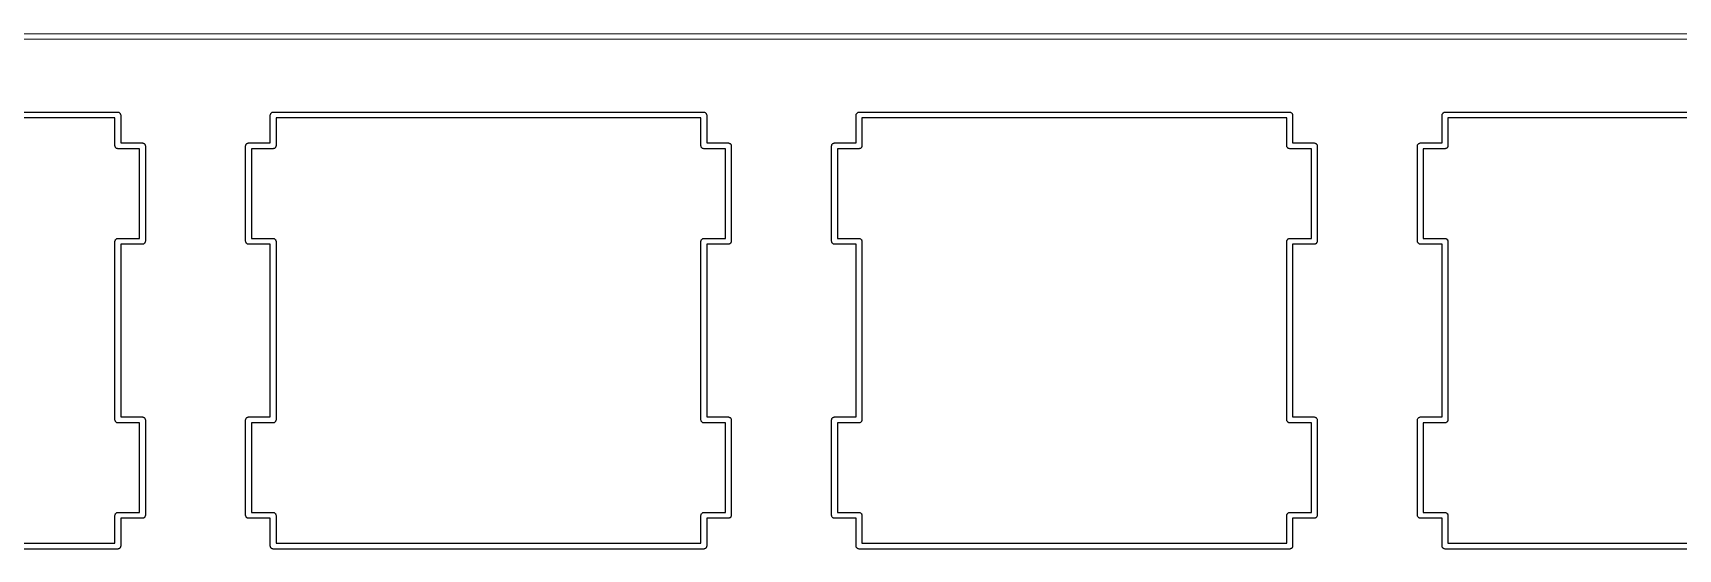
# Model space of a CAD drawing. Extents: x 0.2 to 12.2, y -4 to -0.2.
# Drawn here: x 5.239 to 7.345, y -0.851 to -0.191 of the extents above; entities that cross this region are included whole.
import ezdxf

# ---------------------------------------------------------------- set-up
doc = ezdxf.new("R2010")
doc.units = 0
doc.header["$MEASUREMENT"] = 0
doc.layers.add('BLACK', color=7, linetype='CONTINUOUS')

msp = doc.modelspace()

# ---------------------------------------------------------------- linework, layer by layer
at = {"layer": 'BLACK', "linetype": 'CONTINUOUS'}
for p, q in [((0.294999, -0.19317), (11.35, -0.19128)), ((11.35, -0.19872), (0.295001, -0.20061)), ((4.79626, -0.292579), (5.34748, -0.292579)), ((5.34748, -0.292579), (5.34804, -0.292761)), ((5.34804, -0.292761), (5.34863, -0.292761)), ((5.34863, -0.292761), (5.34911, -0.293108)), ((5.34911, -0.293108), (5.34967, -0.29329)), ((5.34967, -0.29329), (5.35001, -0.293766)), ((5.35001, -0.293766), (5.35049, -0.294113)), ((5.35049, -0.294113), (5.35067, -0.294673)), ((5.35067, -0.294673), (5.35102, -0.29515)), ((5.54276, -0.29515), (5.54311, -0.294673)), ((5.54311, -0.294673), (5.54329, -0.294113)), ((5.54329, -0.294113), (5.54377, -0.293766)), ((5.54377, -0.293766), (5.54411, -0.29329)), ((5.54411, -0.29329), (5.54467, -0.293108)), ((5.54467, -0.293108), (5.54515, -0.292761)), ((5.54515, -0.292761), (5.54574, -0.292761)), ((5.54574, -0.292761), (5.5463, -0.292579)), ((5.5463, -0.292579), (6.09748, -0.292579)), ((6.09748, -0.292579), (6.09804, -0.292761)), ((6.09804, -0.292761), (6.09863, -0.292761)), ((6.09863, -0.292761), (6.09911, -0.293108)), ((6.09911, -0.293108), (6.09967, -0.29329)), ((6.09967, -0.29329), (6.10001, -0.293766)), ((6.10001, -0.293766), (6.10049, -0.294113)), ((6.10049, -0.294113), (6.10067, -0.294673)), ((6.10067, -0.294673), (6.10102, -0.29515)), ((6.29276, -0.29515), (6.29311, -0.294673)), ((6.29311, -0.294673), (6.29329, -0.294113)), ((6.29329, -0.294113), (6.29377, -0.293766)), ((6.29377, -0.293766), (6.29411, -0.29329)), ((6.29411, -0.29329), (6.29467, -0.293108)), ((6.29467, -0.293108), (6.29515, -0.292761)), ((6.29515, -0.292761), (6.29574, -0.292761)), ((6.29574, -0.292761), (6.2963, -0.292579)), ((6.2963, -0.292579), (6.84748, -0.292579)), ((6.84748, -0.292579), (6.84804, -0.292761)), ((6.84804, -0.292761), (6.84863, -0.292761)), ((6.84863, -0.292761), (6.84911, -0.293108)), ((6.84911, -0.293108), (6.84967, -0.29329)), ((6.84967, -0.29329), (6.85001, -0.293766)), ((6.85001, -0.293766), (6.85049, -0.294113)), ((6.85049, -0.294113), (6.85067, -0.294673)), ((6.85067, -0.294673), (6.85102, -0.29515)), ((7.04276, -0.29515), (7.04311, -0.294673)), ((7.04311, -0.294673), (7.04329, -0.294113)), ((7.04329, -0.294113), (7.04377, -0.293766)), ((7.04377, -0.293766), (7.04411, -0.29329)), ((7.04411, -0.29329), (7.04467, -0.293108)), ((7.04467, -0.293108), (7.04515, -0.292761)), ((7.04515, -0.292761), (7.04574, -0.292761)), ((7.04574, -0.292761), (7.0463, -0.292579)), ((7.0463, -0.292579), (7.59748, -0.292579)), ((5.34376, -0.300019), (4.79998, -0.300019)), ((5.34376, -0.335669), (5.34376, -0.300019)), ((5.35102, -0.29515), (5.35102, -0.295739)), ((5.35102, -0.295739), (5.3512, -0.296299)), ((5.3512, -0.296299), (5.3512, -0.331949)), ((5.54258, -0.296299), (5.54276, -0.295739)), ((5.54258, -0.331949), (5.54258, -0.296299)), ((5.54276, -0.295739), (5.54276, -0.29515)), ((6.09376, -0.300019), (5.55002, -0.300019)), ((5.55002, -0.300019), (5.55002, -0.335669)), ((6.09376, -0.335669), (6.09376, -0.300019)), ((6.10102, -0.29515), (6.10102, -0.295739)), ((6.10102, -0.295739), (6.1012, -0.296299)), ((6.1012, -0.296299), (6.1012, -0.331949)), ((6.29258, -0.296299), (6.29276, -0.295739)), ((6.29258, -0.331949), (6.29258, -0.296299)), ((6.29276, -0.295739), (6.29276, -0.29515)), ((6.84376, -0.300019), (6.30002, -0.300019)), ((6.30002, -0.300019), (6.30002, -0.335669)), ((6.84376, -0.335669), (6.84376, -0.300019)), ((6.85102, -0.29515), (6.85102, -0.295739)), ((6.85102, -0.295739), (6.8512, -0.296299)), ((6.8512, -0.296299), (6.8512, -0.331949)), ((7.04258, -0.296299), (7.04276, -0.295739)), ((7.04258, -0.331949), (7.04258, -0.296299)), ((7.04276, -0.295739), (7.04276, -0.29515)), ((7.59376, -0.300019), (7.05002, -0.300019)), ((7.05002, -0.300019), (7.05002, -0.335669)), ((5.34394, -0.33623), (5.34376, -0.335669)), ((5.34394, -0.336819), (5.34394, -0.33623)), ((5.34429, -0.337295), (5.34394, -0.336819)), ((5.3512, -0.331949), (5.37898, -0.331949)), ((5.37898, -0.331949), (5.37954, -0.332131)), ((5.37954, -0.332131), (5.38013, -0.332131)), ((5.38013, -0.332131), (5.3806, -0.332478)), ((5.3806, -0.332478), (5.38116, -0.33266)), ((5.38116, -0.33266), (5.38151, -0.333136)), ((5.38151, -0.333136), (5.38199, -0.333483)), ((5.38199, -0.333483), (5.38217, -0.334043)), ((5.38217, -0.334043), (5.38251, -0.33452)), ((5.38251, -0.33452), (5.38251, -0.335109)), ((5.38251, -0.335109), (5.3827, -0.335669)), ((5.3827, -0.335669), (5.3827, -0.457717)), ((5.51108, -0.335669), (5.51127, -0.335109)), ((5.51108, -0.457717), (5.51108, -0.335669)), ((5.51127, -0.33452), (5.51161, -0.334043)), ((5.51127, -0.335109), (5.51127, -0.33452)), ((5.51161, -0.334043), (5.51179, -0.333483)), ((5.51179, -0.333483), (5.51227, -0.333136)), ((5.51227, -0.333136), (5.51262, -0.33266)), ((5.51262, -0.33266), (5.51318, -0.332478)), ((5.51318, -0.332478), (5.51365, -0.332131)), ((5.51365, -0.332131), (5.51424, -0.332131)), ((5.51424, -0.332131), (5.5148, -0.331949)), ((5.5148, -0.331949), (5.54258, -0.331949)), ((5.54984, -0.336819), (5.54949, -0.337295)), ((5.55002, -0.335669), (5.54984, -0.33623)), ((5.54984, -0.33623), (5.54984, -0.336819)), ((6.09394, -0.33623), (6.09376, -0.335669)), ((6.09394, -0.336819), (6.09394, -0.33623)), ((6.09429, -0.337295), (6.09394, -0.336819)), ((6.1012, -0.331949), (6.12898, -0.331949)), ((6.12898, -0.331949), (6.12954, -0.332131)), ((6.12954, -0.332131), (6.13013, -0.332131)), ((6.13013, -0.332131), (6.1306, -0.332478)), ((6.1306, -0.332478), (6.13116, -0.33266)), ((6.13116, -0.33266), (6.13151, -0.333136)), ((6.13151, -0.333136), (6.13199, -0.333483)), ((6.13199, -0.333483), (6.13217, -0.334043)), ((6.13217, -0.334043), (6.13251, -0.33452)), ((6.13251, -0.33452), (6.13251, -0.335109)), ((6.13251, -0.335109), (6.1327, -0.335669)), ((6.1327, -0.335669), (6.1327, -0.457717)), ((6.26108, -0.335669), (6.26127, -0.335109)), ((6.26108, -0.457717), (6.26108, -0.335669)), ((6.26127, -0.33452), (6.26161, -0.334043)), ((6.26127, -0.335109), (6.26127, -0.33452)), ((6.26161, -0.334043), (6.26179, -0.333483)), ((6.26179, -0.333483), (6.26227, -0.333136)), ((6.26227, -0.333136), (6.26262, -0.33266)), ((6.26262, -0.33266), (6.26318, -0.332478)), ((6.26318, -0.332478), (6.26365, -0.332131)), ((6.26365, -0.332131), (6.26424, -0.332131)), ((6.26424, -0.332131), (6.2648, -0.331949)), ((6.2648, -0.331949), (6.29258, -0.331949)), ((6.29984, -0.336819), (6.29949, -0.337295)), ((6.30002, -0.335669), (6.29984, -0.33623)), ((6.29984, -0.33623), (6.29984, -0.336819)), ((6.84394, -0.33623), (6.84376, -0.335669)), ((6.84394, -0.336819), (6.84394, -0.33623)), ((6.84429, -0.337295), (6.84394, -0.336819)), ((6.8512, -0.331949), (6.87898, -0.331949)), ((6.87898, -0.331949), (6.87954, -0.332131)), ((6.87954, -0.332131), (6.88013, -0.332131)), ((6.88013, -0.332131), (6.8806, -0.332478)), ((6.8806, -0.332478), (6.88116, -0.33266)), ((6.88116, -0.33266), (6.88151, -0.333136)), ((6.88151, -0.333136), (6.88199, -0.333483)), ((6.88199, -0.333483), (6.88217, -0.334043)), ((6.88217, -0.334043), (6.88251, -0.33452)), ((6.88251, -0.33452), (6.88251, -0.335109)), ((6.88251, -0.335109), (6.8827, -0.335669)), ((6.8827, -0.335669), (6.8827, -0.457717)), ((7.01108, -0.335669), (7.01127, -0.335109)), ((7.01108, -0.457717), (7.01108, -0.335669)), ((7.01127, -0.33452), (7.01161, -0.334043)), ((7.01127, -0.335109), (7.01127, -0.33452)), ((7.01161, -0.334043), (7.01179, -0.333483)), ((7.01179, -0.333483), (7.01227, -0.333136)), ((7.01227, -0.333136), (7.01262, -0.33266)), ((7.01262, -0.33266), (7.01318, -0.332478)), ((7.01318, -0.332478), (7.01365, -0.332131)), ((7.01365, -0.332131), (7.01424, -0.332131)), ((7.01424, -0.332131), (7.0148, -0.331949)), ((7.0148, -0.331949), (7.04258, -0.331949)), ((7.04984, -0.336819), (7.04949, -0.337295)), ((7.05002, -0.335669), (7.04984, -0.33623)), ((7.04984, -0.33623), (7.04984, -0.336819)), ((5.34447, -0.337856), (5.34429, -0.337295)), ((5.34495, -0.338202), (5.34447, -0.337856)), ((5.34529, -0.338679), (5.34495, -0.338202)), ((5.34585, -0.338861), (5.34529, -0.338679)), ((5.34633, -0.339207), (5.34585, -0.338861)), ((5.34692, -0.339207), (5.34633, -0.339207)), ((5.34748, -0.339389), (5.34692, -0.339207)), ((5.37526, -0.339389), (5.34748, -0.339389)), ((5.37526, -0.453997), (5.37526, -0.339389)), ((5.5463, -0.339389), (5.51852, -0.339389)), ((5.51852, -0.339389), (5.51852, -0.453997)), ((5.54686, -0.339207), (5.5463, -0.339389)), ((5.54745, -0.339207), (5.54686, -0.339207)), ((5.54793, -0.338861), (5.54745, -0.339207)), ((5.54849, -0.338679), (5.54793, -0.338861)), ((5.54883, -0.338202), (5.54849, -0.338679)), ((5.54931, -0.337856), (5.54883, -0.338202)), ((5.54949, -0.337295), (5.54931, -0.337856)), ((6.09447, -0.337856), (6.09429, -0.337295)), ((6.09495, -0.338202), (6.09447, -0.337856)), ((6.09529, -0.338679), (6.09495, -0.338202)), ((6.09585, -0.338861), (6.09529, -0.338679)), ((6.09633, -0.339207), (6.09585, -0.338861)), ((6.09692, -0.339207), (6.09633, -0.339207)), ((6.09748, -0.339389), (6.09692, -0.339207)), ((6.12526, -0.339389), (6.09748, -0.339389)), ((6.12526, -0.453997), (6.12526, -0.339389)), ((6.2963, -0.339389), (6.26852, -0.339389)), ((6.26852, -0.339389), (6.26852, -0.453997)), ((6.29686, -0.339207), (6.2963, -0.339389)), ((6.29745, -0.339207), (6.29686, -0.339207)), ((6.29793, -0.338861), (6.29745, -0.339207)), ((6.29849, -0.338679), (6.29793, -0.338861)), ((6.29883, -0.338202), (6.29849, -0.338679)), ((6.29931, -0.337856), (6.29883, -0.338202)), ((6.29949, -0.337295), (6.29931, -0.337856)), ((6.84447, -0.337856), (6.84429, -0.337295)), ((6.84495, -0.338202), (6.84447, -0.337856)), ((6.84529, -0.338679), (6.84495, -0.338202)), ((6.84585, -0.338861), (6.84529, -0.338679)), ((6.84633, -0.339207), (6.84585, -0.338861)), ((6.84692, -0.339207), (6.84633, -0.339207)), ((6.84748, -0.339389), (6.84692, -0.339207)), ((6.87526, -0.339389), (6.84748, -0.339389)), ((6.87526, -0.453997), (6.87526, -0.339389)), ((7.0463, -0.339389), (7.01852, -0.339389)), ((7.01852, -0.339389), (7.01852, -0.453997)), ((7.04686, -0.339207), (7.0463, -0.339389)), ((7.04745, -0.339207), (7.04686, -0.339207)), ((7.04793, -0.338861), (7.04745, -0.339207)), ((7.04849, -0.338679), (7.04793, -0.338861)), ((7.04883, -0.338202), (7.04849, -0.338679)), ((7.04931, -0.337856), (7.04883, -0.338202)), ((7.04949, -0.337295), (7.04931, -0.337856)), ((5.34376, -0.457717), (5.34394, -0.457156)), ((5.34376, -0.686063), (5.34376, -0.457717)), ((5.34394, -0.456567), (5.34429, -0.45609)), ((5.34394, -0.457156), (5.34394, -0.456567)), ((5.34429, -0.45609), (5.34447, -0.45553)), ((5.34447, -0.45553), (5.34495, -0.455184)), ((5.34495, -0.455184), (5.34529, -0.454707)), ((5.34529, -0.454707), (5.34585, -0.454525)), ((5.34585, -0.454525), (5.34633, -0.454179)), ((5.34633, -0.454179), (5.34692, -0.454179)), ((5.34692, -0.454179), (5.34748, -0.453997)), ((5.34748, -0.453997), (5.37526, -0.453997)), ((5.37898, -0.461437), (5.3512, -0.461437)), ((5.3512, -0.461437), (5.3512, -0.682343)), ((5.37954, -0.461254), (5.37898, -0.461437)), ((5.38013, -0.461254), (5.37954, -0.461254)), ((5.3806, -0.460908), (5.38013, -0.461254)), ((5.38116, -0.460726), (5.3806, -0.460908)), ((5.38151, -0.460249), (5.38116, -0.460726)), ((5.38199, -0.459903), (5.38151, -0.460249)), ((5.38217, -0.459343), (5.38199, -0.459903)), ((5.38251, -0.458866), (5.38217, -0.459343)), ((5.3827, -0.457717), (5.38251, -0.458277)), ((5.38251, -0.458277), (5.38251, -0.458866)), ((5.51127, -0.458277), (5.51108, -0.457717)), ((5.51127, -0.458866), (5.51127, -0.458277)), ((5.51161, -0.459343), (5.51127, -0.458866)), ((5.51179, -0.459903), (5.51161, -0.459343)), ((5.51227, -0.460249), (5.51179, -0.459903)), ((5.51262, -0.460726), (5.51227, -0.460249)), ((5.51318, -0.460908), (5.51262, -0.460726)), ((5.51365, -0.461254), (5.51318, -0.460908)), ((5.51424, -0.461254), (5.51365, -0.461254)), ((5.5148, -0.461437), (5.51424, -0.461254)), ((5.54258, -0.461437), (5.5148, -0.461437)), ((5.51852, -0.453997), (5.5463, -0.453997)), ((5.54258, -0.682343), (5.54258, -0.461437)), ((5.5463, -0.453997), (5.54686, -0.454179)), ((5.54686, -0.454179), (5.54745, -0.454179)), ((5.54745, -0.454179), (5.54793, -0.454525)), ((5.54793, -0.454525), (5.54849, -0.454707)), ((5.54849, -0.454707), (5.54883, -0.455184)), ((5.54883, -0.455184), (5.54931, -0.45553)), ((5.54931, -0.45553), (5.54949, -0.45609)), ((5.54949, -0.45609), (5.54984, -0.456567)), ((5.54984, -0.456567), (5.54984, -0.457156)), ((5.54984, -0.457156), (5.55002, -0.457717)), ((5.55002, -0.457717), (5.55002, -0.686063)), ((6.09376, -0.457717), (6.09394, -0.457156)), ((6.09376, -0.686063), (6.09376, -0.457717)), ((6.09394, -0.456567), (6.09429, -0.45609)), ((6.09394, -0.457156), (6.09394, -0.456567)), ((6.09429, -0.45609), (6.09447, -0.45553)), ((6.09447, -0.45553), (6.09495, -0.455184)), ((6.09495, -0.455184), (6.09529, -0.454707)), ((6.09529, -0.454707), (6.09585, -0.454525)), ((6.09585, -0.454525), (6.09633, -0.454179)), ((6.09633, -0.454179), (6.09692, -0.454179)), ((6.09692, -0.454179), (6.09748, -0.453997)), ((6.09748, -0.453997), (6.12526, -0.453997)), ((6.12898, -0.461437), (6.1012, -0.461437)), ((6.1012, -0.461437), (6.1012, -0.682343)), ((6.12954, -0.461254), (6.12898, -0.461437)), ((6.13013, -0.461254), (6.12954, -0.461254)), ((6.1306, -0.460908), (6.13013, -0.461254)), ((6.13116, -0.460726), (6.1306, -0.460908)), ((6.13151, -0.460249), (6.13116, -0.460726)), ((6.13199, -0.459903), (6.13151, -0.460249)), ((6.13217, -0.459343), (6.13199, -0.459903)), ((6.13251, -0.458866), (6.13217, -0.459343)), ((6.1327, -0.457717), (6.13251, -0.458277)), ((6.13251, -0.458277), (6.13251, -0.458866)), ((6.26127, -0.458277), (6.26108, -0.457717)), ((6.26127, -0.458866), (6.26127, -0.458277)), ((6.26161, -0.459343), (6.26127, -0.458866)), ((6.26179, -0.459903), (6.26161, -0.459343)), ((6.26227, -0.460249), (6.26179, -0.459903)), ((6.26262, -0.460726), (6.26227, -0.460249)), ((6.26318, -0.460908), (6.26262, -0.460726)), ((6.26365, -0.461254), (6.26318, -0.460908)), ((6.26424, -0.461254), (6.26365, -0.461254)), ((6.2648, -0.461437), (6.26424, -0.461254)), ((6.29258, -0.461437), (6.2648, -0.461437)), ((6.26852, -0.453997), (6.2963, -0.453997)), ((6.29258, -0.682343), (6.29258, -0.461437)), ((6.2963, -0.453997), (6.29686, -0.454179)), ((6.29686, -0.454179), (6.29745, -0.454179)), ((6.29745, -0.454179), (6.29793, -0.454525)), ((6.29793, -0.454525), (6.29849, -0.454707)), ((6.29849, -0.454707), (6.29883, -0.455184)), ((6.29883, -0.455184), (6.29931, -0.45553)), ((6.29931, -0.45553), (6.29949, -0.45609)), ((6.29949, -0.45609), (6.29984, -0.456567)), ((6.29984, -0.456567), (6.29984, -0.457156)), ((6.29984, -0.457156), (6.30002, -0.457717)), ((6.30002, -0.457717), (6.30002, -0.686063)), ((6.84376, -0.457717), (6.84394, -0.457156)), ((6.84376, -0.686063), (6.84376, -0.457717)), ((6.84394, -0.456567), (6.84429, -0.45609)), ((6.84394, -0.457156), (6.84394, -0.456567)), ((6.84429, -0.45609), (6.84447, -0.45553)), ((6.84447, -0.45553), (6.84495, -0.455184)), ((6.84495, -0.455184), (6.84529, -0.454707)), ((6.84529, -0.454707), (6.84585, -0.454525)), ((6.84585, -0.454525), (6.84633, -0.454179)), ((6.84633, -0.454179), (6.84692, -0.454179)), ((6.84692, -0.454179), (6.84748, -0.453997)), ((6.84748, -0.453997), (6.87526, -0.453997)), ((6.87898, -0.461437), (6.8512, -0.461437)), ((6.8512, -0.461437), (6.8512, -0.682343)), ((6.87954, -0.461254), (6.87898, -0.461437)), ((6.88013, -0.461254), (6.87954, -0.461254)), ((6.8806, -0.460908), (6.88013, -0.461254)), ((6.88116, -0.460726), (6.8806, -0.460908)), ((6.88151, -0.460249), (6.88116, -0.460726)), ((6.88199, -0.459903), (6.88151, -0.460249)), ((6.88217, -0.459343), (6.88199, -0.459903)), ((6.88251, -0.458866), (6.88217, -0.459343)), ((6.8827, -0.457717), (6.88251, -0.458277)), ((6.88251, -0.458277), (6.88251, -0.458866)), ((7.01127, -0.458277), (7.01108, -0.457717)), ((7.01127, -0.458866), (7.01127, -0.458277)), ((7.01161, -0.459343), (7.01127, -0.458866)), ((7.01179, -0.459903), (7.01161, -0.459343)), ((7.01227, -0.460249), (7.01179, -0.459903)), ((7.01262, -0.460726), (7.01227, -0.460249)), ((7.01318, -0.460908), (7.01262, -0.460726)), ((7.01365, -0.461254), (7.01318, -0.460908)), ((7.01424, -0.461254), (7.01365, -0.461254)), ((7.0148, -0.461437), (7.01424, -0.461254)), ((7.04258, -0.461437), (7.0148, -0.461437)), ((7.01852, -0.453997), (7.0463, -0.453997)), ((7.04258, -0.682343), (7.04258, -0.461437)), ((7.0463, -0.453997), (7.04686, -0.454179)), ((7.04686, -0.454179), (7.04745, -0.454179)), ((7.04745, -0.454179), (7.04793, -0.454525)), ((7.04793, -0.454525), (7.04849, -0.454707)), ((7.04849, -0.454707), (7.04883, -0.455184)), ((7.04883, -0.455184), (7.04931, -0.45553)), ((7.04931, -0.45553), (7.04949, -0.45609)), ((7.04949, -0.45609), (7.04984, -0.456567)), ((7.04984, -0.456567), (7.04984, -0.457156)), ((7.04984, -0.457156), (7.05002, -0.457717)), ((7.05002, -0.457717), (7.05002, -0.686063)), ((5.34394, -0.686623), (5.34376, -0.686063)), ((5.34394, -0.687213), (5.34394, -0.686623)), ((5.34429, -0.687689), (5.34394, -0.687213)), ((5.34447, -0.68825), (5.34429, -0.687689)), ((5.34495, -0.688596), (5.34447, -0.68825)), ((5.34529, -0.689073), (5.34495, -0.688596)), ((5.34585, -0.689255), (5.34529, -0.689073)), ((5.34633, -0.689601), (5.34585, -0.689255)), ((5.34692, -0.689601), (5.34633, -0.689601)), ((5.34748, -0.689783), (5.34692, -0.689601)), ((5.37526, -0.689783), (5.34748, -0.689783)), ((5.3512, -0.682343), (5.37898, -0.682343)), ((5.37526, -0.80439), (5.37526, -0.689783)), ((5.37898, -0.682343), (5.37954, -0.682525)), ((5.37954, -0.682525), (5.38013, -0.682525)), ((5.38013, -0.682525), (5.3806, -0.682871)), ((5.3806, -0.682871), (5.38116, -0.683054)), ((5.38116, -0.683054), (5.38151, -0.68353)), ((5.38151, -0.68353), (5.38199, -0.683876)), ((5.38199, -0.683876), (5.38217, -0.684437)), ((5.38217, -0.684437), (5.38251, -0.684914)), ((5.38251, -0.684914), (5.38251, -0.685503)), ((5.38251, -0.685503), (5.3827, -0.686063)), ((5.3827, -0.686063), (5.3827, -0.80811)), ((5.51108, -0.686063), (5.51127, -0.685503)), ((5.51108, -0.80811), (5.51108, -0.686063)), ((5.51127, -0.684914), (5.51161, -0.684437)), ((5.51127, -0.685503), (5.51127, -0.684914)), ((5.51161, -0.684437), (5.51179, -0.683876)), ((5.51179, -0.683876), (5.51227, -0.68353)), ((5.51227, -0.68353), (5.51262, -0.683054)), ((5.51262, -0.683054), (5.51318, -0.682871)), ((5.51318, -0.682871), (5.51365, -0.682525)), ((5.51365, -0.682525), (5.51424, -0.682525)), ((5.51424, -0.682525), (5.5148, -0.682343)), ((5.5148, -0.682343), (5.54258, -0.682343)), ((5.5463, -0.689783), (5.51852, -0.689783)), ((5.51852, -0.689783), (5.51852, -0.80439)), ((5.54686, -0.689601), (5.5463, -0.689783)), ((5.54745, -0.689601), (5.54686, -0.689601)), ((5.54793, -0.689255), (5.54745, -0.689601)), ((5.54849, -0.689073), (5.54793, -0.689255)), ((5.54883, -0.688596), (5.54849, -0.689073)), ((5.54931, -0.68825), (5.54883, -0.688596)), ((5.54949, -0.687689), (5.54931, -0.68825)), ((5.54984, -0.687213), (5.54949, -0.687689)), ((5.55002, -0.686063), (5.54984, -0.686623)), ((5.54984, -0.686623), (5.54984, -0.687213)), ((6.09394, -0.686623), (6.09376, -0.686063)), ((6.09394, -0.687213), (6.09394, -0.686623)), ((6.09429, -0.687689), (6.09394, -0.687213)), ((6.09447, -0.68825), (6.09429, -0.687689)), ((6.09495, -0.688596), (6.09447, -0.68825)), ((6.09529, -0.689073), (6.09495, -0.688596)), ((6.09585, -0.689255), (6.09529, -0.689073)), ((6.09633, -0.689601), (6.09585, -0.689255)), ((6.09692, -0.689601), (6.09633, -0.689601)), ((6.09748, -0.689783), (6.09692, -0.689601)), ((6.12526, -0.689783), (6.09748, -0.689783)), ((6.1012, -0.682343), (6.12898, -0.682343)), ((6.12526, -0.80439), (6.12526, -0.689783)), ((6.12898, -0.682343), (6.12954, -0.682525)), ((6.12954, -0.682525), (6.13013, -0.682525)), ((6.13013, -0.682525), (6.1306, -0.682871)), ((6.1306, -0.682871), (6.13116, -0.683054)), ((6.13116, -0.683054), (6.13151, -0.68353)), ((6.13151, -0.68353), (6.13199, -0.683876)), ((6.13199, -0.683876), (6.13217, -0.684437)), ((6.13217, -0.684437), (6.13251, -0.684914)), ((6.13251, -0.684914), (6.13251, -0.685503)), ((6.13251, -0.685503), (6.1327, -0.686063)), ((6.1327, -0.686063), (6.1327, -0.80811)), ((6.26108, -0.686063), (6.26127, -0.685503)), ((6.26108, -0.80811), (6.26108, -0.686063)), ((6.26127, -0.684914), (6.26161, -0.684437)), ((6.26127, -0.685503), (6.26127, -0.684914)), ((6.26161, -0.684437), (6.26179, -0.683876)), ((6.26179, -0.683876), (6.26227, -0.68353)), ((6.26227, -0.68353), (6.26262, -0.683054)), ((6.26262, -0.683054), (6.26318, -0.682871)), ((6.26318, -0.682871), (6.26365, -0.682525)), ((6.26365, -0.682525), (6.26424, -0.682525)), ((6.26424, -0.682525), (6.2648, -0.682343)), ((6.2648, -0.682343), (6.29258, -0.682343)), ((6.2963, -0.689783), (6.26852, -0.689783)), ((6.26852, -0.689783), (6.26852, -0.80439)), ((6.29686, -0.689601), (6.2963, -0.689783)), ((6.29745, -0.689601), (6.29686, -0.689601)), ((6.29793, -0.689255), (6.29745, -0.689601)), ((6.29849, -0.689073), (6.29793, -0.689255)), ((6.29883, -0.688596), (6.29849, -0.689073)), ((6.29931, -0.68825), (6.29883, -0.688596)), ((6.29949, -0.687689), (6.29931, -0.68825)), ((6.29984, -0.687213), (6.29949, -0.687689)), ((6.30002, -0.686063), (6.29984, -0.686623)), ((6.29984, -0.686623), (6.29984, -0.687213)), ((6.84394, -0.686623), (6.84376, -0.686063)), ((6.84394, -0.687213), (6.84394, -0.686623)), ((6.84429, -0.687689), (6.84394, -0.687213)), ((6.84447, -0.68825), (6.84429, -0.687689)), ((6.84495, -0.688596), (6.84447, -0.68825)), ((6.84529, -0.689073), (6.84495, -0.688596)), ((6.84585, -0.689255), (6.84529, -0.689073)), ((6.84633, -0.689601), (6.84585, -0.689255)), ((6.84692, -0.689601), (6.84633, -0.689601)), ((6.84748, -0.689783), (6.84692, -0.689601)), ((6.87526, -0.689783), (6.84748, -0.689783)), ((6.8512, -0.682343), (6.87898, -0.682343)), ((6.87526, -0.80439), (6.87526, -0.689783)), ((6.87898, -0.682343), (6.87954, -0.682525)), ((6.87954, -0.682525), (6.88013, -0.682525)), ((6.88013, -0.682525), (6.8806, -0.682871)), ((6.8806, -0.682871), (6.88116, -0.683054)), ((6.88116, -0.683054), (6.88151, -0.68353)), ((6.88151, -0.68353), (6.88199, -0.683876)), ((6.88199, -0.683876), (6.88217, -0.684437)), ((6.88217, -0.684437), (6.88251, -0.684914)), ((6.88251, -0.684914), (6.88251, -0.685503)), ((6.88251, -0.685503), (6.8827, -0.686063)), ((6.8827, -0.686063), (6.8827, -0.80811)), ((7.01108, -0.686063), (7.01127, -0.685503)), ((7.01108, -0.80811), (7.01108, -0.686063)), ((7.01127, -0.684914), (7.01161, -0.684437)), ((7.01127, -0.685503), (7.01127, -0.684914)), ((7.01161, -0.684437), (7.01179, -0.683876)), ((7.01179, -0.683876), (7.01227, -0.68353)), ((7.01227, -0.68353), (7.01262, -0.683054)), ((7.01262, -0.683054), (7.01318, -0.682871)), ((7.01318, -0.682871), (7.01365, -0.682525)), ((7.01365, -0.682525), (7.01424, -0.682525)), ((7.01424, -0.682525), (7.0148, -0.682343)), ((7.0148, -0.682343), (7.04258, -0.682343)), ((7.0463, -0.689783), (7.01852, -0.689783)), ((7.01852, -0.689783), (7.01852, -0.80439)), ((7.04686, -0.689601), (7.0463, -0.689783)), ((7.04745, -0.689601), (7.04686, -0.689601)), ((7.04793, -0.689255), (7.04745, -0.689601)), ((7.04849, -0.689073), (7.04793, -0.689255)), ((7.04883, -0.688596), (7.04849, -0.689073)), ((7.04931, -0.68825), (7.04883, -0.688596)), ((7.04949, -0.687689), (7.04931, -0.68825)), ((7.04984, -0.687213), (7.04949, -0.687689)), ((7.05002, -0.686063), (7.04984, -0.686623)), ((7.04984, -0.686623), (7.04984, -0.687213)), ((5.34376, -0.80811), (5.34394, -0.80755)), ((5.34376, -0.84376), (5.34376, -0.80811)), ((5.34394, -0.806961), (5.34429, -0.806484)), ((5.34394, -0.80755), (5.34394, -0.806961)), ((5.34429, -0.806484), (5.34447, -0.805924)), ((5.34447, -0.805924), (5.34495, -0.805577)), ((5.34495, -0.805577), (5.34529, -0.805101)), ((5.34529, -0.805101), (5.34585, -0.804919)), ((5.34585, -0.804919), (5.34633, -0.804572)), ((5.34633, -0.804572), (5.34692, -0.804572)), ((5.34692, -0.804572), (5.34748, -0.80439)), ((5.34748, -0.80439), (5.37526, -0.80439)), ((5.37898, -0.81183), (5.3512, -0.81183)), ((5.3512, -0.81183), (5.3512, -0.84748)), ((5.37954, -0.811648), (5.37898, -0.81183)), ((5.38013, -0.811648), (5.37954, -0.811648)), ((5.3806, -0.811302), (5.38013, -0.811648)), ((5.38116, -0.81112), (5.3806, -0.811302)), ((5.38151, -0.810643), (5.38116, -0.81112)), ((5.38199, -0.810297), (5.38151, -0.810643)), ((5.38217, -0.809736), (5.38199, -0.810297)), ((5.38251, -0.80926), (5.38217, -0.809736)), ((5.3827, -0.80811), (5.38251, -0.808671)), ((5.38251, -0.808671), (5.38251, -0.80926)), ((5.51127, -0.808671), (5.51108, -0.80811)), ((5.51127, -0.80926), (5.51127, -0.808671)), ((5.51161, -0.809736), (5.51127, -0.80926)), ((5.51179, -0.810297), (5.51161, -0.809736)), ((5.51227, -0.810643), (5.51179, -0.810297)), ((5.51262, -0.81112), (5.51227, -0.810643)), ((5.51318, -0.811302), (5.51262, -0.81112)), ((5.51365, -0.811648), (5.51318, -0.811302)), ((5.51424, -0.811648), (5.51365, -0.811648)), ((5.5148, -0.81183), (5.51424, -0.811648)), ((5.54258, -0.81183), (5.5148, -0.81183)), ((5.51852, -0.80439), (5.5463, -0.80439)), ((5.54258, -0.84748), (5.54258, -0.81183)), ((5.5463, -0.80439), (5.54686, -0.804572)), ((5.54686, -0.804572), (5.54745, -0.804572)), ((5.54745, -0.804572), (5.54793, -0.804919)), ((5.54793, -0.804919), (5.54849, -0.805101)), ((5.54849, -0.805101), (5.54883, -0.805577)), ((5.54883, -0.805577), (5.54931, -0.805924)), ((5.54931, -0.805924), (5.54949, -0.806484)), ((5.54949, -0.806484), (5.54984, -0.806961)), ((5.54984, -0.806961), (5.54984, -0.80755)), ((5.54984, -0.80755), (5.55002, -0.80811)), ((5.55002, -0.80811), (5.55002, -0.84376)), ((6.09376, -0.80811), (6.09394, -0.80755)), ((6.09376, -0.84376), (6.09376, -0.80811)), ((6.09394, -0.806961), (6.09429, -0.806484)), ((6.09394, -0.80755), (6.09394, -0.806961)), ((6.09429, -0.806484), (6.09447, -0.805924)), ((6.09447, -0.805924), (6.09495, -0.805577)), ((6.09495, -0.805577), (6.09529, -0.805101)), ((6.09529, -0.805101), (6.09585, -0.804919)), ((6.09585, -0.804919), (6.09633, -0.804572)), ((6.09633, -0.804572), (6.09692, -0.804572)), ((6.09692, -0.804572), (6.09748, -0.80439)), ((6.09748, -0.80439), (6.12526, -0.80439)), ((6.12898, -0.81183), (6.1012, -0.81183)), ((6.1012, -0.81183), (6.1012, -0.84748)), ((6.12954, -0.811648), (6.12898, -0.81183)), ((6.13013, -0.811648), (6.12954, -0.811648)), ((6.1306, -0.811302), (6.13013, -0.811648)), ((6.13116, -0.81112), (6.1306, -0.811302)), ((6.13151, -0.810643), (6.13116, -0.81112)), ((6.13199, -0.810297), (6.13151, -0.810643)), ((6.13217, -0.809736), (6.13199, -0.810297)), ((6.13251, -0.80926), (6.13217, -0.809736)), ((6.1327, -0.80811), (6.13251, -0.808671)), ((6.13251, -0.808671), (6.13251, -0.80926)), ((6.26127, -0.808671), (6.26108, -0.80811)), ((6.26127, -0.80926), (6.26127, -0.808671)), ((6.26161, -0.809736), (6.26127, -0.80926)), ((6.26179, -0.810297), (6.26161, -0.809736)), ((6.26227, -0.810643), (6.26179, -0.810297)), ((6.26262, -0.81112), (6.26227, -0.810643)), ((6.26318, -0.811302), (6.26262, -0.81112)), ((6.26365, -0.811648), (6.26318, -0.811302)), ((6.26424, -0.811648), (6.26365, -0.811648)), ((6.2648, -0.81183), (6.26424, -0.811648)), ((6.29258, -0.81183), (6.2648, -0.81183)), ((6.26852, -0.80439), (6.2963, -0.80439)), ((6.29258, -0.84748), (6.29258, -0.81183)), ((6.2963, -0.80439), (6.29686, -0.804572)), ((6.29686, -0.804572), (6.29745, -0.804572)), ((6.29745, -0.804572), (6.29793, -0.804919)), ((6.29793, -0.804919), (6.29849, -0.805101)), ((6.29849, -0.805101), (6.29883, -0.805577)), ((6.29883, -0.805577), (6.29931, -0.805924)), ((6.29931, -0.805924), (6.29949, -0.806484)), ((6.29949, -0.806484), (6.29984, -0.806961)), ((6.29984, -0.806961), (6.29984, -0.80755)), ((6.29984, -0.80755), (6.30002, -0.80811)), ((6.30002, -0.80811), (6.30002, -0.84376)), ((6.84376, -0.80811), (6.84394, -0.80755)), ((6.84376, -0.84376), (6.84376, -0.80811)), ((6.84394, -0.806961), (6.84429, -0.806484)), ((6.84394, -0.80755), (6.84394, -0.806961)), ((6.84429, -0.806484), (6.84447, -0.805924)), ((6.84447, -0.805924), (6.84495, -0.805577)), ((6.84495, -0.805577), (6.84529, -0.805101)), ((6.84529, -0.805101), (6.84585, -0.804919)), ((6.84585, -0.804919), (6.84633, -0.804572)), ((6.84633, -0.804572), (6.84692, -0.804572)), ((6.84692, -0.804572), (6.84748, -0.80439)), ((6.84748, -0.80439), (6.87526, -0.80439)), ((6.87898, -0.81183), (6.8512, -0.81183)), ((6.8512, -0.81183), (6.8512, -0.84748)), ((6.87954, -0.811648), (6.87898, -0.81183)), ((6.88013, -0.811648), (6.87954, -0.811648)), ((6.8806, -0.811302), (6.88013, -0.811648)), ((6.88116, -0.81112), (6.8806, -0.811302)), ((6.88151, -0.810643), (6.88116, -0.81112)), ((6.88199, -0.810297), (6.88151, -0.810643)), ((6.88217, -0.809736), (6.88199, -0.810297)), ((6.88251, -0.80926), (6.88217, -0.809736)), ((6.8827, -0.80811), (6.88251, -0.808671)), ((6.88251, -0.808671), (6.88251, -0.80926)), ((7.01127, -0.808671), (7.01108, -0.80811)), ((7.01127, -0.80926), (7.01127, -0.808671)), ((7.01161, -0.809736), (7.01127, -0.80926)), ((7.01179, -0.810297), (7.01161, -0.809736)), ((7.01227, -0.810643), (7.01179, -0.810297)), ((7.01262, -0.81112), (7.01227, -0.810643)), ((7.01318, -0.811302), (7.01262, -0.81112)), ((7.01365, -0.811648), (7.01318, -0.811302)), ((7.01424, -0.811648), (7.01365, -0.811648)), ((7.0148, -0.81183), (7.01424, -0.811648)), ((7.04258, -0.81183), (7.0148, -0.81183)), ((7.01852, -0.80439), (7.0463, -0.80439)), ((7.04258, -0.84748), (7.04258, -0.81183)), ((7.0463, -0.80439), (7.04686, -0.804572)), ((7.04686, -0.804572), (7.04745, -0.804572)), ((7.04745, -0.804572), (7.04793, -0.804919)), ((7.04793, -0.804919), (7.04849, -0.805101)), ((7.04849, -0.805101), (7.04883, -0.805577)), ((7.04883, -0.805577), (7.04931, -0.805924)), ((7.04931, -0.805924), (7.04949, -0.806484)), ((7.04949, -0.806484), (7.04984, -0.806961)), ((7.04984, -0.806961), (7.04984, -0.80755)), ((7.04984, -0.80755), (7.05002, -0.80811)), ((7.05002, -0.80811), (7.05002, -0.84376)), ((5.34748, -0.8512), (4.79626, -0.8512)), ((4.79998, -0.84376), (5.34376, -0.84376)), ((5.34804, -0.851018), (5.34748, -0.8512)), ((5.34863, -0.851018), (5.34804, -0.851018)), ((5.34911, -0.850672), (5.34863, -0.851018)), ((5.34967, -0.85049), (5.34911, -0.850672)), ((5.35001, -0.850013), (5.34967, -0.85049)), ((5.35049, -0.849667), (5.35001, -0.850013)), ((5.35067, -0.849106), (5.35049, -0.849667)), ((5.35102, -0.84863), (5.35067, -0.849106)), ((5.3512, -0.84748), (5.35102, -0.848041)), ((5.35102, -0.848041), (5.35102, -0.84863)), ((5.54276, -0.848041), (5.54258, -0.84748)), ((5.54276, -0.84863), (5.54276, -0.848041)), ((5.54311, -0.849106), (5.54276, -0.84863)), ((5.54329, -0.849667), (5.54311, -0.849106)), ((5.54377, -0.850013), (5.54329, -0.849667)), ((5.54411, -0.85049), (5.54377, -0.850013)), ((5.54467, -0.850672), (5.54411, -0.85049)), ((5.54515, -0.851018), (5.54467, -0.850672)), ((5.54574, -0.851018), (5.54515, -0.851018)), ((5.5463, -0.8512), (5.54574, -0.851018)), ((6.09748, -0.8512), (5.5463, -0.8512)), ((5.55002, -0.84376), (6.09376, -0.84376)), ((6.09804, -0.851018), (6.09748, -0.8512)), ((6.09863, -0.851018), (6.09804, -0.851018)), ((6.09911, -0.850672), (6.09863, -0.851018)), ((6.09967, -0.85049), (6.09911, -0.850672)), ((6.10001, -0.850013), (6.09967, -0.85049)), ((6.10049, -0.849667), (6.10001, -0.850013)), ((6.10067, -0.849106), (6.10049, -0.849667)), ((6.10102, -0.84863), (6.10067, -0.849106)), ((6.1012, -0.84748), (6.10102, -0.848041)), ((6.10102, -0.848041), (6.10102, -0.84863)), ((6.29276, -0.848041), (6.29258, -0.84748)), ((6.29276, -0.84863), (6.29276, -0.848041)), ((6.29311, -0.849106), (6.29276, -0.84863)), ((6.29329, -0.849667), (6.29311, -0.849106)), ((6.29377, -0.850013), (6.29329, -0.849667)), ((6.29411, -0.85049), (6.29377, -0.850013)), ((6.29467, -0.850672), (6.29411, -0.85049)), ((6.29515, -0.851018), (6.29467, -0.850672)), ((6.29574, -0.851018), (6.29515, -0.851018)), ((6.2963, -0.8512), (6.29574, -0.851018)), ((6.84748, -0.8512), (6.2963, -0.8512)), ((6.30002, -0.84376), (6.84376, -0.84376)), ((6.84804, -0.851018), (6.84748, -0.8512)), ((6.84863, -0.851018), (6.84804, -0.851018)), ((6.84911, -0.850672), (6.84863, -0.851018)), ((6.84967, -0.85049), (6.84911, -0.850672)), ((6.85001, -0.850013), (6.84967, -0.85049)), ((6.85049, -0.849667), (6.85001, -0.850013)), ((6.85067, -0.849106), (6.85049, -0.849667)), ((6.85102, -0.84863), (6.85067, -0.849106)), ((6.8512, -0.84748), (6.85102, -0.848041)), ((6.85102, -0.848041), (6.85102, -0.84863)), ((7.04276, -0.848041), (7.04258, -0.84748)), ((7.04276, -0.84863), (7.04276, -0.848041)), ((7.04311, -0.849106), (7.04276, -0.84863)), ((7.04329, -0.849667), (7.04311, -0.849106)), ((7.04377, -0.850013), (7.04329, -0.849667)), ((7.04411, -0.85049), (7.04377, -0.850013)), ((7.04467, -0.850672), (7.04411, -0.85049)), ((7.04515, -0.851018), (7.04467, -0.850672)), ((7.04574, -0.851018), (7.04515, -0.851018)), ((7.0463, -0.8512), (7.04574, -0.851018)), ((7.59748, -0.8512), (7.0463, -0.8512)), ((7.05002, -0.84376), (7.59376, -0.84376))]:
    msp.add_line(p, q, dxfattribs=at)

doc.saveas('drawing.dxf')
